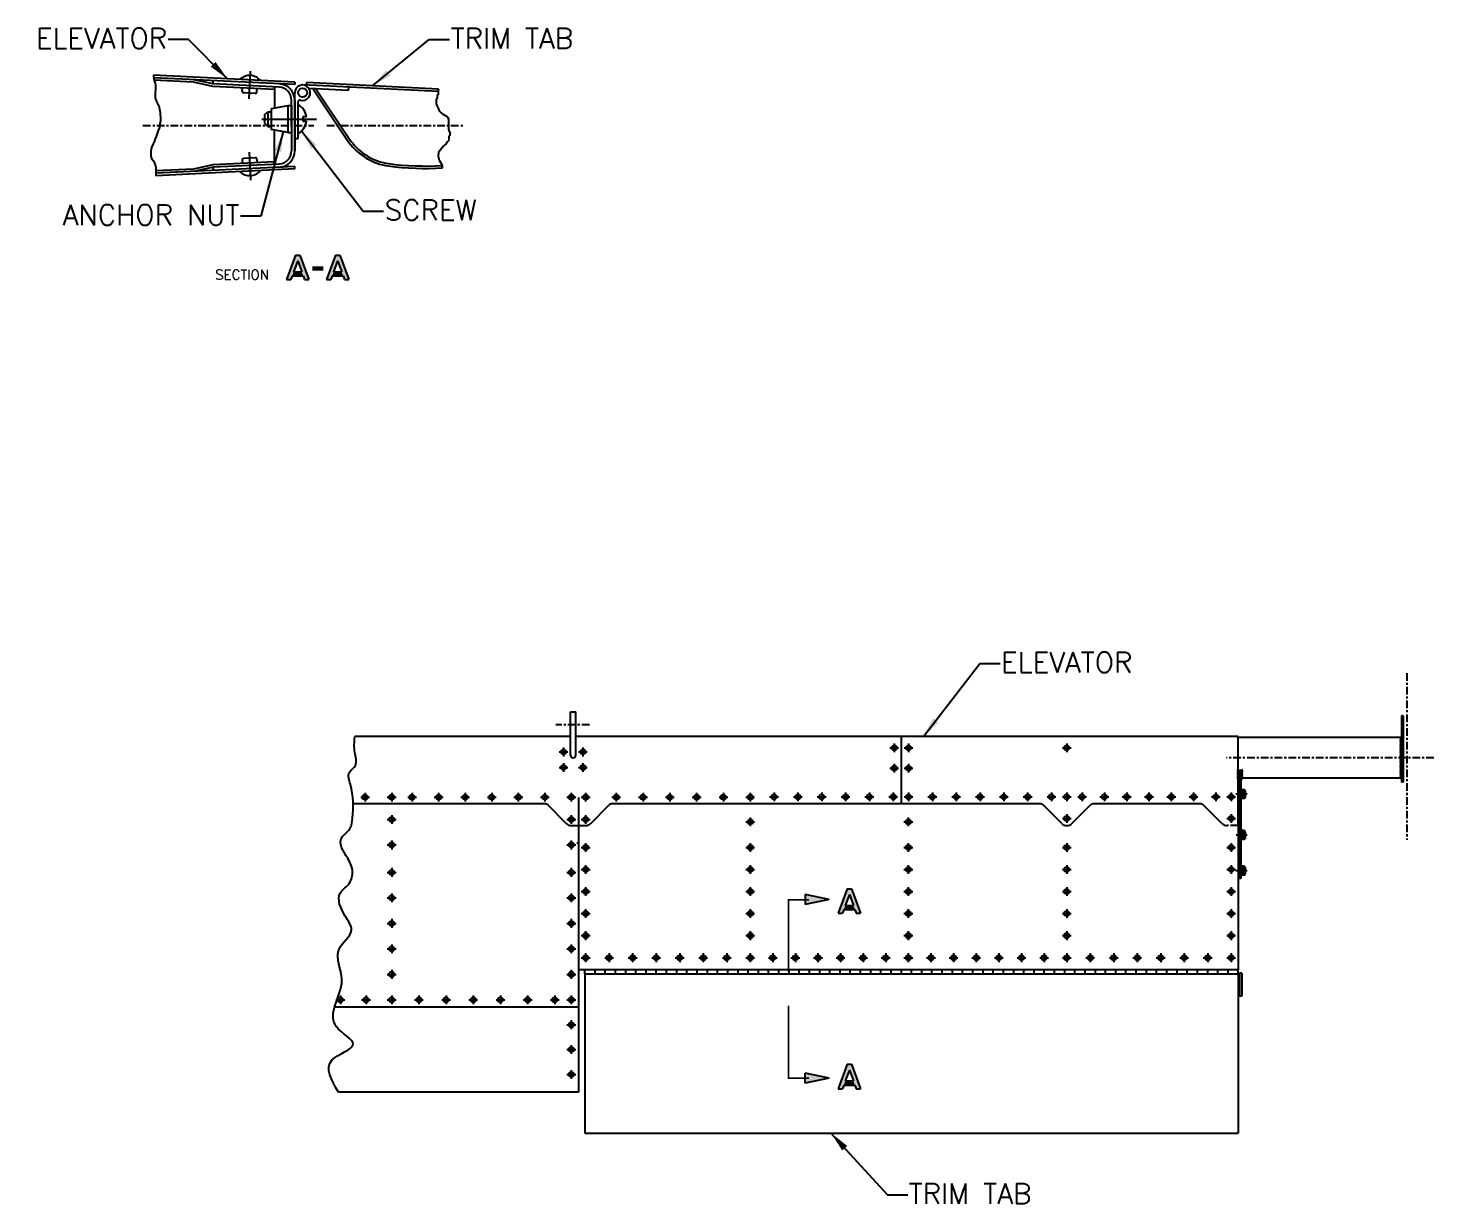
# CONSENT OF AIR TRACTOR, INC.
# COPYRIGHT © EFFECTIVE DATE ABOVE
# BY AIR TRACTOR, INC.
# Model space of a CAD drawing. Extents: x 0 to 139, y 0 to 59.
# Drawn here: x 69.7 to 138.5, y 1.8 to 59.4 of the extents above; entities that cross this region are included whole.
import ezdxf

# ---------------------------------------------------------------- set-up
doc = ezdxf.new("R2010")
doc.units = 0
doc.header["$LTSCALE"] = 0.3
doc.header["$MEASUREMENT"] = 0
doc.linetypes.add('CENTER', pattern=[2, 1.25, -0.25, 0.25, -0.25])
doc.layers.get('0').update_dxf_attribs({"linetype": 'CONTINUOUS'})
for name, color, linetype in [('1', 1, 'CONTINUOUS'), ('2', 6, 'CONTINUOUS'), ('NOTES', 2, 'CONTINUOUS')]:
    doc.layers.add(name, color=color, linetype=linetype)
doc.styles.add('ROMANS', font='ROMANS.shx')
doc.dimstyles.new('FRACTION', dxfattribs={"dimtxt": 0.125, "dimasz": 0.15, "dimexe": 0.12, "dimexo": 0.12, "dimgap": 0.05, "dimtad": 0, "dimtih": 1, "dimtoh": 1, "dimdec": 4, "dimzin": 4, "dimdsep": 46, "dimlunit": 5, "dimtxsty": 'ROMANS', "dimcen": 0.09, "dimclrd": 6, "dimclre": 6, "dimclrt": 256, "dimadec": 0, "dimazin": 0, "dimtfac": 0.72, "dimtdec": 4, "dimtofl": 0, "dimtmove": 0, "dimatfit": 3, "dimfxl": 1, "dimfrac": 2, "dimtolj": 1, "dimtzin": 4, "dimarcsym": 0})

msp = doc.modelspace()

# ---------------------------------------------------------------- linework, layer by layer
at = {"color": 3}
for p, q in [((81.284, 55.133), (81.444, 55.293)), ((81.284, 55.133), (81.284, 54.733)), ((81.444, 55.293), (81.604, 55.293)), ((81.444, 55.293), (81.444, 54.573)), ((82.416, 55.586), (81.604, 55.441)), ((81.604, 55.441), (81.604, 54.425)), ((82.416, 55.592), (82.604, 55.592)), ((82.416, 55.592), (82.416, 54.933)), ((82.604, 55.592), (82.604, 54.28)), ((81.284, 54.733), (81.444, 54.573)), ((81.444, 54.573), (81.604, 54.573)), ((82.416, 54.28), (81.604, 54.425)), ((82.416, 54.933), (82.416, 54.28)), ((82.416, 54.28), (82.604, 54.28))]:
    msp.add_line(p, q, dxfattribs=at)
at = {"color": 40}
msp.add_line((81.153, 54.933), (83.831, 54.933), dxfattribs=at)
at = {"color": 2}
for p, q in [((82.797, 48.268), (82.351, 47.068)), ((82.797, 48.268), (83.01, 48.268)), ((83.01, 48.268), (83.457, 47.068)), ((84.753, 48.268), (84.307, 47.068)), ((84.753, 48.268), (84.966, 48.268)), ((84.966, 48.268), (85.413, 47.068)), ((82.904, 47.981), (82.705, 47.448)), ((82.904, 47.981), (83.102, 47.448)), ((84.86, 47.981), (84.661, 47.448)), ((84.86, 47.981), (85.058, 47.448)), ((82.351, 47.068), (82.564, 47.068)), ((82.631, 47.248), (82.564, 47.068)), ((82.631, 47.248), (83.176, 47.248)), ((82.705, 47.448), (83.102, 47.448)), ((83.176, 47.248), (83.243, 47.068)), ((83.243, 47.068), (83.457, 47.068)), ((84.307, 47.068), (84.52, 47.068)), ((84.587, 47.248), (84.52, 47.068)), ((84.587, 47.248), (85.132, 47.248)), ((84.661, 47.448), (85.058, 47.448)), ((85.132, 47.248), (85.199, 47.068)), ((85.199, 47.068), (85.413, 47.068)), ((109.812, 17.237), (109.366, 16.037)), ((109.812, 17.237), (110.026, 17.237)), ((110.026, 17.237), (110.472, 16.037)), ((109.919, 16.95), (109.721, 16.417)), ((109.919, 16.95), (110.118, 16.417)), ((109.366, 16.037), (109.579, 16.037)), ((109.646, 16.217), (109.579, 16.037)), ((109.646, 16.217), (110.192, 16.217)), ((109.721, 16.417), (110.118, 16.417)), ((110.192, 16.217), (110.259, 16.037)), ((110.259, 16.037), (110.472, 16.037)), ((109.812, 8.639), (109.366, 7.439)), ((109.919, 8.352), (109.721, 7.819)), ((109.812, 8.639), (110.026, 8.639)), ((109.919, 8.352), (110.118, 7.819)), ((110.026, 8.639), (110.472, 7.439)), ((109.646, 7.619), (109.579, 7.439)), ((109.646, 7.619), (110.192, 7.619)), ((109.721, 7.819), (110.118, 7.819)), ((110.192, 7.619), (110.259, 7.439)), ((109.366, 7.439), (109.579, 7.439)), ((110.259, 7.439), (110.472, 7.439))]:
    msp.add_line(p, q, dxfattribs=at)
at = {"color": 2, "const_width": 0.2}
msp.add_lwpolyline([(83.621, 47.612), (84.153, 47.612)], dxfattribs=at)
at = {"color": 2}
for points in [[(82.351, 47.068), (82.797, 48.268), (82.564, 47.068), (83.01, 48.268)], [(82.904, 47.981), (83.243, 47.068), (83.01, 48.268), (83.457, 47.068)], [(84.307, 47.068), (84.753, 48.268), (84.52, 47.068), (84.966, 48.268)], [(84.86, 47.981), (85.199, 47.068), (84.966, 48.268), (85.413, 47.068)], [(82.631, 47.248), (83.176, 47.248), (82.705, 47.448), (83.102, 47.448)], [(84.587, 47.248), (85.132, 47.248), (84.661, 47.448), (85.058, 47.448)], [(109.366, 16.037), (109.812, 17.237), (109.579, 16.037), (110.026, 17.237)], [(109.919, 16.95), (110.259, 16.037), (110.026, 17.237), (110.472, 16.037)], [(109.646, 16.217), (110.192, 16.217), (109.721, 16.417), (110.118, 16.417)], [(109.366, 7.439), (109.812, 8.639), (109.579, 7.439), (110.026, 8.639)], [(109.919, 8.352), (110.259, 7.439), (110.026, 8.639), (110.472, 7.439)], [(109.646, 7.619), (110.192, 7.619), (109.721, 7.819), (110.118, 7.819)]]:
    msp.add_solid(points, dxfattribs=at)
at = {"layer": '1', "color": 40}
for p, q in [((80.529, 55.92), (80.595, 57.281)), ((80.529, 53.306), (80.595, 51.945)), ((95.92, 24.149), (95.92, 23.719)), ((96.872, 24.149), (96.872, 23.719)), ((111.901, 24.136), (112.331, 24.136)), ((112.116, 24.351), (112.116, 23.921)), ((112.601, 24.136), (113.031, 24.136)), ((112.816, 24.351), (112.816, 23.921)), ((120.351, 24.136), (120.781, 24.136)), ((120.566, 24.351), (120.566, 23.921)), ((95.705, 23.934), (96.135, 23.934)), ((96.657, 23.934), (97.087, 23.934)), ((95.705, 23.176), (96.135, 23.176)), ((95.92, 23.391), (95.92, 22.961)), ((96.657, 23.176), (97.087, 23.176)), ((96.872, 23.391), (96.872, 22.961)), ((111.901, 23.136), (112.331, 23.136)), ((112.116, 23.351), (112.116, 22.921)), ((112.601, 23.136), (113.031, 23.136)), ((112.816, 23.351), (112.816, 22.921)), ((85.991, 21.714), (86.421, 21.714)), ((86.206, 21.929), (86.206, 21.499)), ((87.291, 21.714), (87.721, 21.714)), ((87.506, 21.929), (87.506, 21.499)), ((88.291, 21.714), (88.721, 21.714)), ((88.506, 21.929), (88.506, 21.499)), ((89.591, 21.714), (90.021, 21.714)), ((89.806, 21.929), (89.806, 21.499)), ((90.891, 21.714), (91.321, 21.714)), ((91.106, 21.929), (91.106, 21.499)), ((92.191, 21.714), (92.621, 21.714)), ((92.406, 21.929), (92.406, 21.499)), ((93.491, 21.714), (93.921, 21.714)), ((93.706, 21.929), (93.706, 21.499)), ((94.791, 21.714), (95.221, 21.714)), ((95.006, 21.929), (95.006, 21.499)), ((96.089, 21.714), (96.519, 21.714)), ((96.304, 21.929), (96.304, 21.499)), ((96.789, 21.714), (97.219, 21.714)), ((97.004, 21.929), (97.004, 21.499)), ((98.289, 21.714), (98.719, 21.714)), ((98.504, 21.929), (98.504, 21.499)), ((99.601, 21.714), (100.031, 21.714)), ((99.816, 21.929), (99.816, 21.499)), ((100.913, 21.714), (101.343, 21.714)), ((101.128, 21.929), (101.128, 21.499)), ((102.225, 21.714), (102.655, 21.714)), ((102.44, 21.929), (102.44, 21.499)), ((103.537, 21.714), (103.967, 21.714)), ((103.752, 21.929), (103.752, 21.499)), ((104.851, 21.714), (105.281, 21.714)), ((105.066, 21.929), (105.066, 21.499)), ((106.016, 21.736), (106.446, 21.736)), ((106.231, 21.951), (106.231, 21.521)), ((107.183, 21.736), (107.613, 21.736)), ((107.398, 21.951), (107.398, 21.521)), ((108.35, 21.736), (108.78, 21.736)), ((108.565, 21.951), (108.565, 21.521)), ((109.517, 21.736), (109.947, 21.736)), ((109.732, 21.951), (109.732, 21.521)), ((110.684, 21.736), (111.114, 21.736)), ((110.899, 21.951), (110.899, 21.521)), ((111.851, 21.736), (112.281, 21.736)), ((112.066, 21.951), (112.066, 21.521)), ((112.601, 21.736), (113.031, 21.736)), ((112.816, 21.951), (112.816, 21.521)), ((113.768, 21.736), (114.198, 21.736)), ((113.983, 21.951), (113.983, 21.521)), ((114.935, 21.736), (115.365, 21.736)), ((115.15, 21.951), (115.15, 21.521)), ((116.102, 21.736), (116.532, 21.736)), ((116.317, 21.951), (116.317, 21.521)), ((117.269, 21.736), (117.699, 21.736)), ((117.484, 21.951), (117.484, 21.521)), ((118.436, 21.736), (118.866, 21.736)), ((118.651, 21.951), (118.651, 21.521)), ((119.601, 21.736), (120.031, 21.736)), ((119.816, 21.951), (119.816, 21.521)), ((120.351, 21.736), (120.781, 21.736)), ((120.566, 21.951), (120.566, 21.521)), ((121.101, 21.736), (121.531, 21.736)), ((121.316, 21.951), (121.316, 21.521)), ((122.193, 21.736), (122.623, 21.736)), ((122.408, 21.951), (122.408, 21.521)), ((123.285, 21.736), (123.715, 21.736)), ((123.5, 21.951), (123.5, 21.521)), ((124.377, 21.736), (124.807, 21.736)), ((124.592, 21.951), (124.592, 21.521)), ((125.469, 21.736), (125.899, 21.736)), ((125.684, 21.951), (125.684, 21.521)), ((126.561, 21.736), (126.991, 21.736)), ((126.776, 21.951), (126.776, 21.521)), ((127.651, 21.736), (128.081, 21.736)), ((127.866, 21.951), (127.866, 21.521)), ((128.401, 21.736), (128.831, 21.736)), ((128.616, 21.951), (128.616, 21.521)), ((87.506, 20.845), (87.506, 20.415)), ((96.304, 20.845), (96.304, 20.415)), ((97.004, 20.841), (97.004, 20.411)), ((105.066, 20.721), (105.066, 20.291)), ((112.806, 20.721), (112.806, 20.291)), ((120.351, 20.676), (120.781, 20.676)), ((120.566, 20.891), (120.566, 20.461)), ((128.401, 20.676), (128.831, 20.676)), ((128.616, 20.891), (128.616, 20.461)), ((87.291, 20.63), (87.721, 20.63)), ((96.089, 20.63), (96.519, 20.63)), ((96.789, 20.626), (97.219, 20.626)), ((104.851, 20.506), (105.281, 20.506)), ((112.591, 20.506), (113.021, 20.506)), ((87.291, 19.379), (87.721, 19.379)), ((87.506, 19.594), (87.506, 19.164)), ((96.089, 19.379), (96.519, 19.379)), ((96.304, 19.594), (96.304, 19.164)), ((97.004, 19.471), (97.004, 19.041)), ((105.066, 19.471), (105.066, 19.041)), ((112.806, 19.471), (112.806, 19.041)), ((120.566, 19.471), (120.566, 19.041)), ((128.616, 19.471), (128.616, 19.041)), ((96.789, 19.256), (97.219, 19.256)), ((104.851, 19.256), (105.281, 19.256)), ((112.591, 19.256), (113.021, 19.256)), ((120.351, 19.256), (120.781, 19.256)), ((128.401, 19.256), (128.831, 19.256)), ((87.291, 18.035), (87.721, 18.035)), ((87.506, 18.25), (87.506, 17.82)), ((96.089, 18.035), (96.519, 18.035)), ((96.304, 18.25), (96.304, 17.82)), ((96.789, 18.176), (97.219, 18.176)), ((97.004, 18.391), (97.004, 17.961)), ((104.851, 18.176), (105.281, 18.176)), ((105.066, 18.391), (105.066, 17.961)), ((112.591, 18.176), (113.021, 18.176)), ((112.806, 18.391), (112.806, 17.961)), ((120.351, 18.176), (120.781, 18.176)), ((120.566, 18.391), (120.566, 17.961)), ((128.401, 18.176), (128.831, 18.176)), ((128.616, 18.391), (128.616, 17.961)), ((97.004, 17.311), (97.004, 16.881)), ((105.066, 17.311), (105.066, 16.881)), ((112.806, 17.311), (112.806, 16.881)), ((120.566, 17.311), (120.566, 16.881)), ((128.616, 17.311), (128.616, 16.881)), ((87.291, 16.787), (87.721, 16.787)), ((87.506, 17.002), (87.506, 16.572)), ((96.089, 16.787), (96.519, 16.787)), ((96.304, 17.002), (96.304, 16.572)), ((96.789, 17.096), (97.219, 17.096)), ((104.851, 17.096), (105.281, 17.096)), ((112.591, 17.096), (113.021, 17.096)), ((120.351, 17.096), (120.781, 17.096)), ((128.401, 17.096), (128.831, 17.096)), ((96.789, 16.016), (97.219, 16.016)), ((97.004, 16.231), (97.004, 15.801)), ((104.851, 16.016), (105.281, 16.016)), ((105.066, 16.231), (105.066, 15.801)), ((112.591, 16.016), (113.021, 16.016)), ((112.806, 16.231), (112.806, 15.801)), ((120.351, 16.016), (120.781, 16.016)), ((120.566, 16.231), (120.566, 15.801)), ((128.401, 16.016), (128.831, 16.016)), ((128.616, 16.231), (128.616, 15.801)), ((87.291, 15.538), (87.721, 15.538)), ((87.506, 15.753), (87.506, 15.323)), ((96.089, 15.538), (96.519, 15.538)), ((96.304, 15.753), (96.304, 15.323)), ((97.004, 15.151), (97.004, 14.721)), ((105.066, 15.151), (105.066, 14.721)), ((112.806, 15.151), (112.806, 14.721)), ((120.566, 15.151), (120.566, 14.721)), ((128.616, 15.151), (128.616, 14.721)), ((87.506, 14.505), (87.506, 14.075)), ((96.304, 14.505), (96.304, 14.075)), ((96.789, 14.936), (97.219, 14.936)), ((104.851, 14.936), (105.281, 14.936)), ((112.591, 14.936), (113.021, 14.936)), ((120.351, 14.936), (120.781, 14.936)), ((128.401, 14.936), (128.831, 14.936)), ((87.291, 14.29), (87.721, 14.29)), ((96.089, 14.29), (96.519, 14.29)), ((96.789, 13.856), (97.219, 13.856)), ((97.004, 14.071), (97.004, 13.641)), ((97.939, 13.856), (98.369, 13.856)), ((98.154, 14.071), (98.154, 13.641)), ((99.091, 13.856), (99.521, 13.856)), ((99.306, 14.071), (99.306, 13.641)), ((100.243, 13.856), (100.673, 13.856)), ((100.458, 14.071), (100.458, 13.641)), ((101.395, 13.856), (101.825, 13.856)), ((101.61, 14.071), (101.61, 13.641)), ((102.547, 13.856), (102.977, 13.856)), ((102.762, 14.071), (102.762, 13.641)), ((103.699, 13.856), (104.129, 13.856)), ((103.914, 14.071), (103.914, 13.641)), ((104.851, 13.856), (105.281, 13.856)), ((105.066, 14.071), (105.066, 13.641)), ((105.955, 13.856), (106.385, 13.856)), ((106.17, 14.071), (106.17, 13.641)), ((107.061, 13.856), (107.491, 13.856)), ((107.276, 14.071), (107.276, 13.641)), ((108.167, 13.856), (108.597, 13.856)), ((108.382, 14.071), (108.382, 13.641)), ((109.273, 13.856), (109.703, 13.856)), ((109.488, 14.071), (109.488, 13.641)), ((110.379, 13.856), (110.809, 13.856)), ((110.594, 14.071), (110.594, 13.641)), ((111.485, 13.856), (111.915, 13.856)), ((111.7, 14.071), (111.7, 13.641)), ((112.591, 13.856), (113.021, 13.856)), ((112.806, 14.071), (112.806, 13.641)), ((113.701, 13.856), (114.131, 13.856)), ((113.916, 14.071), (113.916, 13.641)), ((114.809, 13.856), (115.239, 13.856)), ((115.024, 14.071), (115.024, 13.641)), ((115.917, 13.856), (116.347, 13.856)), ((116.132, 14.071), (116.132, 13.641)), ((117.025, 13.856), (117.455, 13.856)), ((117.24, 14.071), (117.24, 13.641)), ((118.133, 13.856), (118.563, 13.856)), ((118.348, 14.071), (118.348, 13.641)), ((119.241, 13.856), (119.671, 13.856)), ((119.456, 14.071), (119.456, 13.641)), ((120.351, 13.856), (120.781, 13.856)), ((120.566, 14.071), (120.566, 13.641)), ((121.501, 13.856), (121.931, 13.856)), ((121.716, 14.071), (121.716, 13.641)), ((122.651, 13.856), (123.081, 13.856)), ((122.866, 14.071), (122.866, 13.641)), ((123.801, 13.856), (124.231, 13.856)), ((124.016, 14.071), (124.016, 13.641)), ((124.951, 13.856), (125.381, 13.856)), ((125.166, 14.071), (125.166, 13.641)), ((126.101, 13.856), (126.531, 13.856)), ((126.316, 14.071), (126.316, 13.641)), ((127.251, 13.856), (127.681, 13.856)), ((127.466, 14.071), (127.466, 13.641)), ((128.401, 13.856), (128.831, 13.856)), ((128.616, 14.071), (128.616, 13.641)), ((87.506, 13.256), (87.506, 12.826)), ((96.304, 13.256), (96.304, 12.826)), ((87.291, 13.041), (87.721, 13.041)), ((96.089, 13.041), (96.519, 13.041)), ((84.777, 11.793), (85.207, 11.793)), ((84.992, 12.008), (84.992, 11.578)), ((86.034, 11.793), (86.464, 11.793)), ((86.249, 12.008), (86.249, 11.578)), ((87.291, 11.793), (87.721, 11.793)), ((87.506, 12.008), (87.506, 11.578)), ((88.624, 11.793), (89.054, 11.793)), ((88.839, 12.008), (88.839, 11.578)), ((89.955, 11.793), (90.385, 11.793)), ((90.17, 12.008), (90.17, 11.578)), ((91.286, 11.793), (91.716, 11.793)), ((91.501, 12.008), (91.501, 11.578)), ((92.617, 11.793), (93.047, 11.793)), ((92.832, 12.008), (92.832, 11.578)), ((93.948, 11.793), (94.378, 11.793)), ((94.163, 12.008), (94.163, 11.578)), ((95.279, 11.793), (95.709, 11.793)), ((95.494, 12.008), (95.494, 11.578)), ((96.089, 11.793), (96.519, 11.793)), ((96.304, 12.008), (96.304, 11.578)), ((96.089, 10.575), (96.519, 10.575)), ((96.304, 10.79), (96.304, 10.36)), ((96.089, 9.356), (96.519, 9.356)), ((96.304, 9.571), (96.304, 9.141)), ((96.304, 8.354), (96.304, 7.924)), ((96.089, 8.139), (96.519, 8.139))]:
    msp.add_line(p, q, dxfattribs=at)
at = {"layer": '1', "color": 3}
for p, q in [((82.764, 56.737), (75.839, 57.076)), ((82.764, 56.617), (75.846, 56.956)), ((77.796, 56.74), (75.863, 56.835)), ((78.748, 56.533), (77.796, 56.74)), ((78.764, 56.653), (77.812, 56.86)), ((81.764, 56.386), (78.748, 56.533)), ((81.995, 56.495), (78.764, 56.653)), ((80.187, 56.303), (80.195, 56.463)), ((89.779, 56.283), (83.163, 56.606)), ((83.339, 56.718), (83.333, 56.598)), ((89.797, 56.402), (83.339, 56.718)), ((85.4, 56.337), (85.408, 56.496)), ((80.822, 56.192), (80.263, 56.219)), ((80.906, 56.268), (80.914, 56.427)), ((85.4, 56.337), (83.459, 56.432)), ((83.645, 56.422), (85.415, 53.785)), ((83.794, 56.415), (85.514, 53.852)), ((83.336, 55.036), (83.159, 55.036)), ((83.159, 55.036), (83.159, 54.831)), ((83.159, 54.831), (83.336, 54.831)), ((82.764, 53.972), (82.924, 53.972)), ((80.822, 53.034), (80.263, 53.007)), ((82.764, 52.609), (75.963, 52.276)), ((82.764, 52.489), (75.963, 52.156)), ((77.796, 52.486), (75.963, 52.396)), ((78.748, 52.693), (77.796, 52.486)), ((78.764, 52.573), (77.812, 52.367)), ((81.764, 52.84), (78.748, 52.693)), ((81.995, 52.731), (78.764, 52.573)), ((80.187, 52.923), (80.195, 52.763)), ((80.906, 52.958), (80.914, 52.799)), ((96.269, 23.763), (96.269, 25.896)), ((96.269, 25.896), (96.519, 25.896)), ((96.519, 23.767), (96.519, 25.896)), ((96.269, 24.686), (85.702, 24.686)), ((112.466, 24.686), (96.519, 24.686)), ((128.966, 24.686), (112.466, 24.686)), ((112.466, 21.386), (112.466, 24.686)), ((128.966, 20.326), (128.966, 24.686)), ((128.966, 22.366), (128.966, 13.266)), ((128.966, 22.366), (129.006, 22.366)), ((95.033, 21.386), (85.622, 21.386)), ((96.654, 21.706), (96.654, 7.266)), ((96.057, 20.428), (95.146, 21.339)), ((97.252, 20.428), (98.162, 21.339)), ((120.319, 20.428), (119.408, 21.339)), ((120.814, 20.428), (121.724, 21.339)), ((128.155, 20.437), (127.253, 21.339)), ((96.304, 20.326), (97.063, 20.331)), ((128.966, 13.266), (96.726, 13.266)), ((96.966, 13.066), (96.966, 13.266)), ((97.466, 13.066), (97.466, 13.266)), ((97.966, 13.066), (97.966, 13.266)), ((98.466, 13.066), (98.466, 13.266)), ((98.966, 13.066), (98.966, 13.266)), ((99.466, 13.066), (99.466, 13.266)), ((99.966, 13.066), (99.966, 13.266)), ((100.466, 13.066), (100.466, 13.266)), ((100.966, 13.066), (100.966, 13.266)), ((101.466, 13.066), (101.466, 13.266)), ((101.966, 13.066), (101.966, 13.266)), ((102.466, 13.066), (102.466, 13.266)), ((102.966, 13.066), (102.966, 13.266)), ((103.466, 13.066), (103.466, 13.266)), ((103.966, 13.066), (103.966, 13.266)), ((104.466, 13.066), (104.466, 13.266)), ((104.966, 13.066), (104.966, 13.266)), ((105.466, 13.066), (105.466, 13.266)), ((105.966, 13.066), (105.966, 13.266)), ((106.466, 13.066), (106.466, 13.266)), ((106.966, 13.066), (106.966, 13.266)), ((107.466, 13.066), (107.466, 13.266)), ((107.966, 13.066), (107.966, 13.266)), ((108.466, 13.066), (108.466, 13.266)), ((108.966, 13.066), (108.966, 13.266)), ((109.466, 13.066), (109.466, 13.266)), ((109.966, 13.066), (109.966, 13.266)), ((110.466, 13.066), (110.466, 13.266)), ((110.966, 13.066), (110.966, 13.266)), ((111.466, 13.066), (111.466, 13.266)), ((111.966, 13.066), (111.966, 13.266)), ((112.466, 13.066), (112.466, 13.266)), ((112.966, 13.066), (112.966, 13.266)), ((113.466, 13.066), (113.466, 13.266)), ((113.966, 13.066), (113.966, 13.266)), ((114.466, 13.066), (114.466, 13.266)), ((114.966, 13.066), (114.966, 13.266)), ((115.466, 13.066), (115.466, 13.266)), ((115.966, 13.066), (115.966, 13.266)), ((116.466, 13.066), (116.466, 13.266)), ((116.966, 13.066), (116.966, 13.266)), ((117.466, 13.066), (117.466, 13.266)), ((117.966, 13.066), (117.966, 13.266)), ((118.466, 13.066), (118.466, 13.266)), ((118.966, 13.066), (118.966, 13.266)), ((119.466, 13.066), (119.466, 13.266)), ((119.966, 13.066), (119.966, 13.266)), ((120.466, 13.066), (120.466, 13.266)), ((120.966, 13.066), (120.966, 13.266)), ((121.466, 13.066), (121.466, 13.266)), ((121.966, 13.066), (121.966, 13.266)), ((122.466, 13.066), (122.466, 13.266)), ((122.966, 13.066), (122.966, 13.266)), ((123.466, 13.066), (123.466, 13.266)), ((123.966, 13.066), (123.966, 13.266)), ((124.466, 13.066), (124.466, 13.266)), ((124.966, 13.066), (124.966, 13.266)), ((125.466, 13.066), (125.466, 13.266)), ((125.966, 13.066), (125.966, 13.266)), ((126.466, 13.066), (126.466, 13.266)), ((126.966, 13.066), (126.966, 13.266)), ((127.466, 13.066), (127.466, 13.266)), ((127.966, 13.066), (127.966, 13.266)), ((128.466, 13.066), (128.466, 13.266)), ((128.966, 13.066), (128.966, 13.266)), ((96.964, 13.066), (96.964, 5.266)), ((96.964, 13.066), (128.966, 13.066)), ((128.966, 13.066), (128.966, 5.266)), ((96.964, 5.266), (128.966, 5.266))]:
    msp.add_line(p, q, dxfattribs=at)
at = {"layer": '1', "color": 3, "linetype": 'Continuous'}
for p, q in [((78.764, 56.653), (78.764, 56.813)), ((81.764, 56.506), (81.764, 55.47)), ((82.764, 56.737), (82.764, 56.617)), ((82.604, 54.613), (82.604, 55.855)), ((82.764, 54.637), (82.764, 56.222)), ((82.764, 55.855), (82.764, 54.613)), ((82.924, 53.972), (82.924, 55.77)), ((81.764, 52.72), (81.764, 54.396)), ((82.604, 54.613), (82.604, 53.371)), ((82.764, 53.371), (82.764, 54.613)), ((82.764, 54.589), (82.764, 53.371)), ((78.764, 52.573), (78.764, 52.413)), ((82.764, 52.489), (82.764, 52.609)), ((136.966, 25.706), (136.966, 22.456)), ((137.046, 25.706), (136.966, 25.706)), ((137.046, 25.706), (137.046, 22.456)), ((136.966, 24.646), (128.966, 24.646)), ((129.016, 23.026), (129.016, 17.736)), ((129.096, 23.026), (129.016, 23.026)), ((129.096, 23.026), (129.096, 17.736)), ((136.966, 22.646), (129.096, 22.646)), ((129.156, 22.082), (129.096, 22.082)), ((129.156, 22.082), (129.156, 21.648)), ((129.172, 22.033), (129.156, 22.033)), ((129.172, 22.082), (129.172, 21.648)), ((129.271, 22.082), (129.172, 22.082)), ((137.046, 22.456), (136.966, 22.456)), ((112.466, 21.386), (98.276, 21.386)), ((119.295, 21.386), (112.466, 21.386)), ((127.14, 21.386), (121.838, 21.386)), ((129.156, 21.648), (129.096, 21.648)), ((129.172, 21.697), (129.156, 21.697)), ((129.271, 21.974), (129.172, 21.974)), ((129.271, 21.756), (129.172, 21.756)), ((129.271, 21.648), (129.172, 21.648)), ((129.297, 22.027), (129.297, 21.702)), ((129.156, 20.082), (129.096, 20.082)), ((129.156, 20.082), (129.156, 19.648)), ((129.172, 20.033), (129.156, 20.033)), ((129.271, 20.082), (129.172, 20.082)), ((129.172, 20.082), (129.172, 19.648)), ((129.271, 19.974), (129.172, 19.974)), ((129.297, 20.027), (129.297, 19.702)), ((129.156, 19.648), (129.096, 19.648)), ((129.172, 19.697), (129.156, 19.697)), ((129.271, 19.756), (129.172, 19.756)), ((129.271, 19.648), (129.172, 19.648)), ((129.156, 18.332), (129.096, 18.332)), ((129.156, 18.332), (129.156, 17.898)), ((129.172, 18.283), (129.156, 18.283)), ((129.172, 17.947), (129.156, 17.947)), ((129.271, 18.332), (129.172, 18.332)), ((129.172, 18.332), (129.172, 17.898)), ((129.271, 18.224), (129.172, 18.224)), ((129.271, 18.006), (129.172, 18.006)), ((129.297, 18.277), (129.297, 17.952)), ((129.096, 17.736), (129.016, 17.736)), ((129.156, 17.898), (129.096, 17.898)), ((129.271, 17.898), (129.172, 17.898)), ((96.654, 11.436), (84.709, 11.436)), ((96.654, 7.266), (84.905, 7.266))]:
    msp.add_line(p, q, dxfattribs=at)
at = {"layer": '1', "color": 40, "linetype": 'CENTER'}
for p, q in [((75.328, 54.613), (83.701, 54.613)), ((84.335, 54.613), (91.012, 54.613)), ((137.216, 27.8), (137.216, 19.632)), ((97.188, 25.266), (95.552, 25.266)), ((138.544, 23.646), (128.39, 23.646)), ((129.395, 21.866), (128.846, 21.866)), ((129.395, 19.866), (128.857, 19.866)), ((129.395, 18.116), (128.841, 18.116))]:
    msp.add_line(p, q, dxfattribs=at)
at = {"layer": '1'}
for p, q in [((129.006, 22.366), (129.006, 17.746)), ((96.574, 19.486), (96.614, 19.486)), ((128.966, 17.746), (129.006, 17.746)), ((128.966, 13.266), (96.654, 13.266)), ((128.966, 13.266), (96.726, 13.266)), ((128.966, 13.266), (96.726, 13.266)), ((129.026, 13.096), (129.026, 11.976)), ((129.146, 13.096), (129.026, 13.096)), ((129.146, 13.096), (129.146, 11.976)), ((129.146, 11.976), (129.026, 11.976))]:
    msp.add_line(p, q, dxfattribs=at)
at = {"layer": '1', "color": 3, "linetype": 'CENTER'}
msp.add_line((128.966, 20.326), (128.424, 20.326), dxfattribs=at)
at = {"layer": '1', "color": 3}
for points in [[(75.839, 57.076), (75.839, 57.004), (75.854, 56.896), (75.868, 56.803), (75.931, 56.695), (75.947, 56.587), (75.947, 56.371), (75.931, 56.231), (75.931, 55.97), (75.976, 55.83), (76.039, 55.69), (76.1, 55.598), (76.131, 55.413), (76.147, 55.337), (76.163, 55.258), (76.163, 55.15), (76.179, 54.997), (76.179, 54.841), (76.147, 54.688), (76.131, 54.517), (76.071, 54.38), (76.023, 54.224), (75.976, 54.071), (75.931, 53.963), (75.868, 53.823), (75.807, 53.683), (75.746, 53.546), (75.73, 53.454), (75.714, 53.346), (75.714, 53.113), (75.746, 53.005), (75.839, 52.881), (75.899, 52.773), (75.947, 52.649), (75.963, 52.557), (75.963, 52.156)], [(89.797, 56.402), (89.779, 56.328), (89.779, 56.134), (89.729, 56.064), (89.729, 55.94), (89.68, 55.87), (89.68, 55.676), (89.729, 55.557), (89.779, 55.458), (89.828, 55.338), (89.923, 55.243), (90.018, 55.169), (90.142, 55.099), (90.237, 55.025), (90.286, 54.95), (90.286, 54.447), (90.311, 54.373), (90.336, 54.323), (90.356, 54.278), (90.356, 54.129), (90.311, 54.059), (90.311, 53.96), (90.286, 53.865), (90.237, 53.816), (90.167, 53.721), (90.117, 53.671), (90.043, 53.601), (89.973, 53.527), (89.874, 53.407), (89.803, 53.288), (89.779, 53.119), (89.828, 52.925), (89.923, 52.756), (89.973, 52.636), (89.973, 52.587), (89.997, 52.538)]]:
    msp.add_lwpolyline(points, dxfattribs=at)
msp.add_circle((83.142, 56.222), 0.22, dxfattribs=at)
at = {"layer": '1', "color": 6}
for centre in [(112.116, 24.136), (112.816, 24.136), (120.566, 24.136), (95.92, 23.934), (96.872, 23.934), (95.92, 23.176), (96.872, 23.176), (112.116, 23.136), (112.816, 23.136), (86.206, 21.714), (87.506, 21.714), (88.506, 21.714), (89.806, 21.714), (91.106, 21.714), (92.406, 21.714), (93.706, 21.714), (95.006, 21.714), (96.304, 21.714), (97.004, 21.714), (98.504, 21.714), (99.816, 21.714), (101.128, 21.714), (102.44, 21.714), (103.752, 21.714), (105.066, 21.714), (106.231, 21.736), (107.398, 21.736), (108.565, 21.736), (109.732, 21.736), (110.899, 21.736), (112.066, 21.736), (112.816, 21.736), (113.983, 21.736), (115.15, 21.736), (116.317, 21.736), (117.484, 21.736), (118.651, 21.736), (119.816, 21.736), (120.566, 21.736), (121.316, 21.736), (122.408, 21.736), (123.5, 21.736), (124.592, 21.736), (125.684, 21.736), (126.776, 21.736), (127.866, 21.736), (128.616, 21.736), (87.506, 20.63), (96.304, 20.63), (97.004, 20.626), (120.566, 20.676), (128.616, 20.676), (105.066, 20.506), (112.806, 20.506), (87.506, 19.379), (96.304, 19.379), (97.004, 19.256), (105.066, 19.256), (112.806, 19.256), (120.566, 19.256), (128.616, 19.256), (87.506, 18.035), (96.304, 18.035), (97.004, 18.176), (105.066, 18.176), (112.806, 18.176), (120.566, 18.176), (128.616, 18.176), (97.004, 17.096), (105.066, 17.096), (112.806, 17.096), (120.566, 17.096), (128.616, 17.096), (87.506, 16.787), (96.304, 16.787), (97.004, 16.016), (105.066, 16.016), (112.806, 16.016), (120.566, 16.016), (128.616, 16.016), (87.506, 15.538), (96.304, 15.538), (97.004, 14.936), (105.066, 14.936), (112.806, 14.936), (120.566, 14.936), (128.616, 14.936), (87.506, 14.29), (96.304, 14.29), (97.004, 13.856), (98.154, 13.856), (99.306, 13.856), (100.458, 13.856), (101.61, 13.856), (102.762, 13.856), (103.914, 13.856), (105.066, 13.856), (106.17, 13.856), (107.276, 13.856), (108.382, 13.856), (109.488, 13.856), (110.594, 13.856), (111.7, 13.856), (112.806, 13.856), (113.916, 13.856), (115.024, 13.856), (116.132, 13.856), (117.24, 13.856), (118.348, 13.856), (119.456, 13.856), (120.566, 13.856), (121.716, 13.856), (122.866, 13.856), (124.016, 13.856), (125.166, 13.856), (126.316, 13.856), (127.466, 13.856), (128.616, 13.856), (87.506, 13.041), (96.304, 13.041), (84.992, 11.793), (86.249, 11.793), (87.506, 11.793), (88.839, 11.793), (90.17, 11.793), (91.501, 11.793), (92.832, 11.793), (94.163, 11.793), (95.494, 11.793), (96.304, 11.793), (96.304, 10.575), (96.304, 9.356), (96.304, 8.139)]:
    msp.add_circle(centre, 0.125, dxfattribs=at)
at = {"layer": '1', "color": 3}
for centre, radius, start, end in [((80.552, 56.393), 0.674, 39.31087, 135.08773), ((81.964, 55.855), 0.64, 0, 87.1993), ((81.964, 55.855), 0.8, 0, 87.1993), ((83.142, 56.222), 0.38, 254.13406, 180.17767), ((80.267, 56.299), 0.08, 177.1993, 267.1993), ((80.826, 56.272), 0.08, 267.1993, 357.1993), ((83.014, 55.77), 0.09, 74.13406, 180), ((82.545, 54.933), 0.797, 7.42981, 61.66938), ((82.545, 54.933), 0.797, 298.33062, 352.66741), ((87.725, 55.468), 2.858, 216.06392, 262.26332), ((87.725, 55.468), 2.738, 216.06392, 262.26332), ((80.826, 52.954), 0.08, 2.8007, 92.8007), ((81.964, 53.371), 0.64, 272.8007, 0), ((81.964, 53.371), 0.8, 272.8007, 0), ((80.552, 52.833), 0.674, 224.91227, 320.68913), ((80.267, 52.927), 0.08, 92.8007, 182.8007), ((89.164, 66.061), 13.549, 262.26332, 273.52451), ((89.164, 66.061), 13.429, 262.26332, 273.41664), ((136.878, 24.736), 0.0896, 265.66382, 350.7654), ((136.878, 24.676), 0.0896, 265.66382, 350.7654), ((136.878, 24.616), 0.0896, 265.66382, 350.7654), ((136.878, 24.556), 0.0896, 265.66382, 350.7654), ((136.878, 24.496), 0.0896, 265.66382, 350.7654), ((136.878, 24.436), 0.0896, 265.66382, 350.7654), ((136.878, 24.376), 0.0896, 265.66382, 350.7654), ((136.878, 24.316), 0.0896, 265.66382, 350.7654), ((136.878, 24.256), 0.0896, 265.66382, 350.7654), ((136.878, 24.196), 0.0896, 265.66382, 350.7654), ((136.878, 24.136), 0.0896, 265.66382, 350.7654), ((96.394, 23.771), 0.125, 180, 0), ((136.878, 24.076), 0.0896, 265.66382, 350.7654), ((136.878, 24.016), 0.0896, 265.66382, 350.7654), ((136.878, 23.956), 0.0896, 265.66382, 350.7654), ((136.878, 23.896), 0.0896, 265.66382, 350.7654), ((136.878, 23.836), 0.0896, 265.66382, 350.7654), ((136.878, 23.776), 0.0896, 265.66382, 350.7654), ((136.878, 23.516), 0.0896, 9.2346, 94.33618), ((136.878, 23.456), 0.0896, 9.2346, 94.33618), ((136.878, 23.396), 0.0896, 9.2346, 94.33618), ((136.878, 23.336), 0.0896, 9.2346, 94.33618), ((128.925, 22.976), 0.0896, 9.2346, 94.33618), ((128.925, 22.916), 0.0896, 9.2346, 94.33618), ((128.925, 22.856), 0.0896, 9.2346, 94.33618), ((128.925, 22.796), 0.0896, 9.2346, 94.33618), ((128.925, 22.736), 0.0896, 9.2346, 94.33618), ((128.925, 22.676), 0.0896, 9.2346, 94.33618), ((129.187, 22.976), 0.0896, 85.66382, 170.7654), ((129.187, 22.916), 0.0896, 85.66382, 170.7654), ((129.187, 22.856), 0.0896, 85.66382, 170.7654), ((129.187, 22.796), 0.0896, 85.66382, 170.7654), ((129.187, 22.736), 0.0896, 85.66382, 170.7654), ((129.187, 22.676), 0.0896, 85.66382, 170.7654), ((136.878, 23.276), 0.0896, 9.2346, 94.33618), ((136.878, 23.216), 0.0896, 9.2346, 94.33618), ((136.878, 23.156), 0.0896, 9.2346, 94.33618), ((136.878, 23.096), 0.0896, 9.2346, 94.33618), ((136.878, 23.036), 0.0896, 9.2346, 94.33618), ((136.878, 22.976), 0.0896, 9.2346, 94.33618), ((136.878, 22.916), 0.0896, 9.2346, 94.33618), ((136.878, 22.856), 0.0896, 9.2346, 94.33618), ((136.878, 22.796), 0.0896, 9.2346, 94.33618), ((136.878, 22.736), 0.0896, 9.2346, 94.33618), ((136.878, 22.676), 0.0896, 9.2346, 94.33618), ((128.925, 22.616), 0.0896, 9.2346, 94.33618), ((128.925, 22.556), 0.0896, 9.2346, 94.33618), ((129.187, 22.616), 0.0896, 85.66382, 170.7654), ((129.187, 22.556), 0.0896, 85.66382, 170.7654), ((136.878, 22.616), 0.0896, 9.2346, 94.33618), ((136.878, 22.556), 0.0896, 9.2346, 94.33618), ((95.033, 21.226), 0.16, 45, 90), ((98.276, 21.226), 0.16, 90, 135), ((127.14, 21.226), 0.16, 45, 90), ((96.304, 20.676), 0.35, 225, 270), ((97.004, 20.676), 0.35, 279.62452, 315), ((128.424, 20.706), 0.38, 225, 270)]:
    msp.add_arc(centre, radius, start, end, dxfattribs=at)
at = {"layer": '1', "color": 3, "linetype": 'Continuous'}
for centre, radius, start, end in [((129.228, 22.028), 0.0696, 308.74487, 51.25513), ((129.058, 21.865), 0.24, 333.05849, 26.94151), ((129.228, 21.702), 0.0696, 308.74487, 51.25513), ((129.228, 20.028), 0.0696, 308.74487, 51.25513), ((129.058, 19.865), 0.24, 333.05849, 26.94151), ((129.228, 19.702), 0.0696, 308.74487, 51.25513), ((129.228, 18.278), 0.0696, 308.74487, 51.25513), ((129.058, 18.115), 0.24, 333.05849, 26.94151), ((129.228, 17.952), 0.0696, 308.74487, 51.25513)]:
    msp.add_arc(centre, radius, start, end, dxfattribs=at)
at = {"layer": '1'}
for centre, radius, start, end in [((119.295, 21.226), 0.16, 45, 90), ((121.838, 21.226), 0.16, 90, 135), ((120.566, 20.676), 0.35, 225, 315)]:
    msp.add_arc(centre, radius, start, end, dxfattribs=at)
at = {"layer": '2'}
for p, q in [((108.931, 16.702), (107.756, 16.948)), ((107.756, 16.948), (107.756, 16.457)), ((108.931, 16.702), (107.756, 16.457)), ((107.756, 7.71), (107.756, 8.201)), ((108.931, 7.956), (107.756, 8.201)), ((108.931, 7.956), (107.756, 7.71))]:
    msp.add_line(p, q, dxfattribs=at)
at = {"layer": '2', "const_width": 0.08}
for points in [[(107.938, 16.691), (106.946, 16.691), (106.946, 13.151)], [(107.938, 7.961), (106.946, 7.961), (106.946, 11.501)]]:
    msp.add_lwpolyline(points, dxfattribs=at)
at = {"layer": '2'}
for points in [[(107.756, 16.948), (108.931, 16.702), (107.756, 16.948), (107.756, 16.457)], [(107.756, 7.71), (108.931, 7.956), (107.756, 7.71), (107.756, 8.201)]]:
    msp.add_solid(points, dxfattribs=at)
at = {"layer": 'NOTES', "color": 3}
msp.add_spline([(84.905, 7.266), (84.576, 8.838), (85.619, 9.607), (84.795, 10.485), (85.07, 12.736), (84.905, 13.614), (84.933, 14.273), (85.537, 15.206), (85.235, 15.892), (84.988, 17.018), (85.372, 17.43), (85.592, 18.033), (85.372, 18.692), (85.097, 19.159), (85.015, 19.625), (85.454, 20.174), (85.592, 20.696), (85.482, 22.343), (85.427, 22.919), (85.729, 23.276), (85.702, 23.907), (85.702, 24.686)], degree=3, dxfattribs=at)

# ---------------------------------------------------------------- texts
at = {"layer": '2', "color": 2, "style": 'ROMANS'}
msp.add_text('SECTION', height=0.48, dxfattribs=at).set_placement((78.864, 47.07))
at = {"layer": 'NOTES', "char_height": 1, "style": 'ROMANS'}
for s, insert, attachment_point in [('ELEVATOR', (76.512, 58.887), 6), ('TRIM TAB', (90.395, 58.887), 4), ('SCREW', (87.163, 50.476), 4), ('ANCHOR NUT', (80.054, 50.239), 6), ('ELEVATOR', (117.351, 28.32), 4), ('TRIM TAB', (112.829, 2.298), 4)]:
    msp.add_mtext(s, dxfattribs=dict(at, insert=insert, attachment_point=attachment_point))

# ---------------------------------------------------------------- leaders
at = {"layer": 'NOTES', "annotation_type": 0, "has_hookline": 1}
for points, hookline_direction, text_width in [([(79.47, 56.899), (77.562, 58.824), (76.562, 58.824)], 1, 6.81), ([(86.568, 56.56), (89.345, 58.824), (90.345, 58.824)], 0, 6.714), ([(82.194, 54.32), (81.104, 50.176), (80.104, 50.176)], 1, 9.762), ([(83.087, 54.349), (86.113, 50.413), (87.113, 50.413)], 0, 4.762), ([(113.543, 24.686), (116.301, 28.258), (117.301, 28.258)], 0, 6.81), ([(109.02, 5.266), (111.779, 2.236), (112.779, 2.236)], 0, 6.714)]:
    msp.add_leader(points, dimstyle='FRACTION', override={"dimasz": 1, "dimgap": 0.05, "dimtad": 0}, dxfattribs=dict(at, hookline_direction=hookline_direction, text_width=text_width))

doc.saveas('drawing.dxf')
